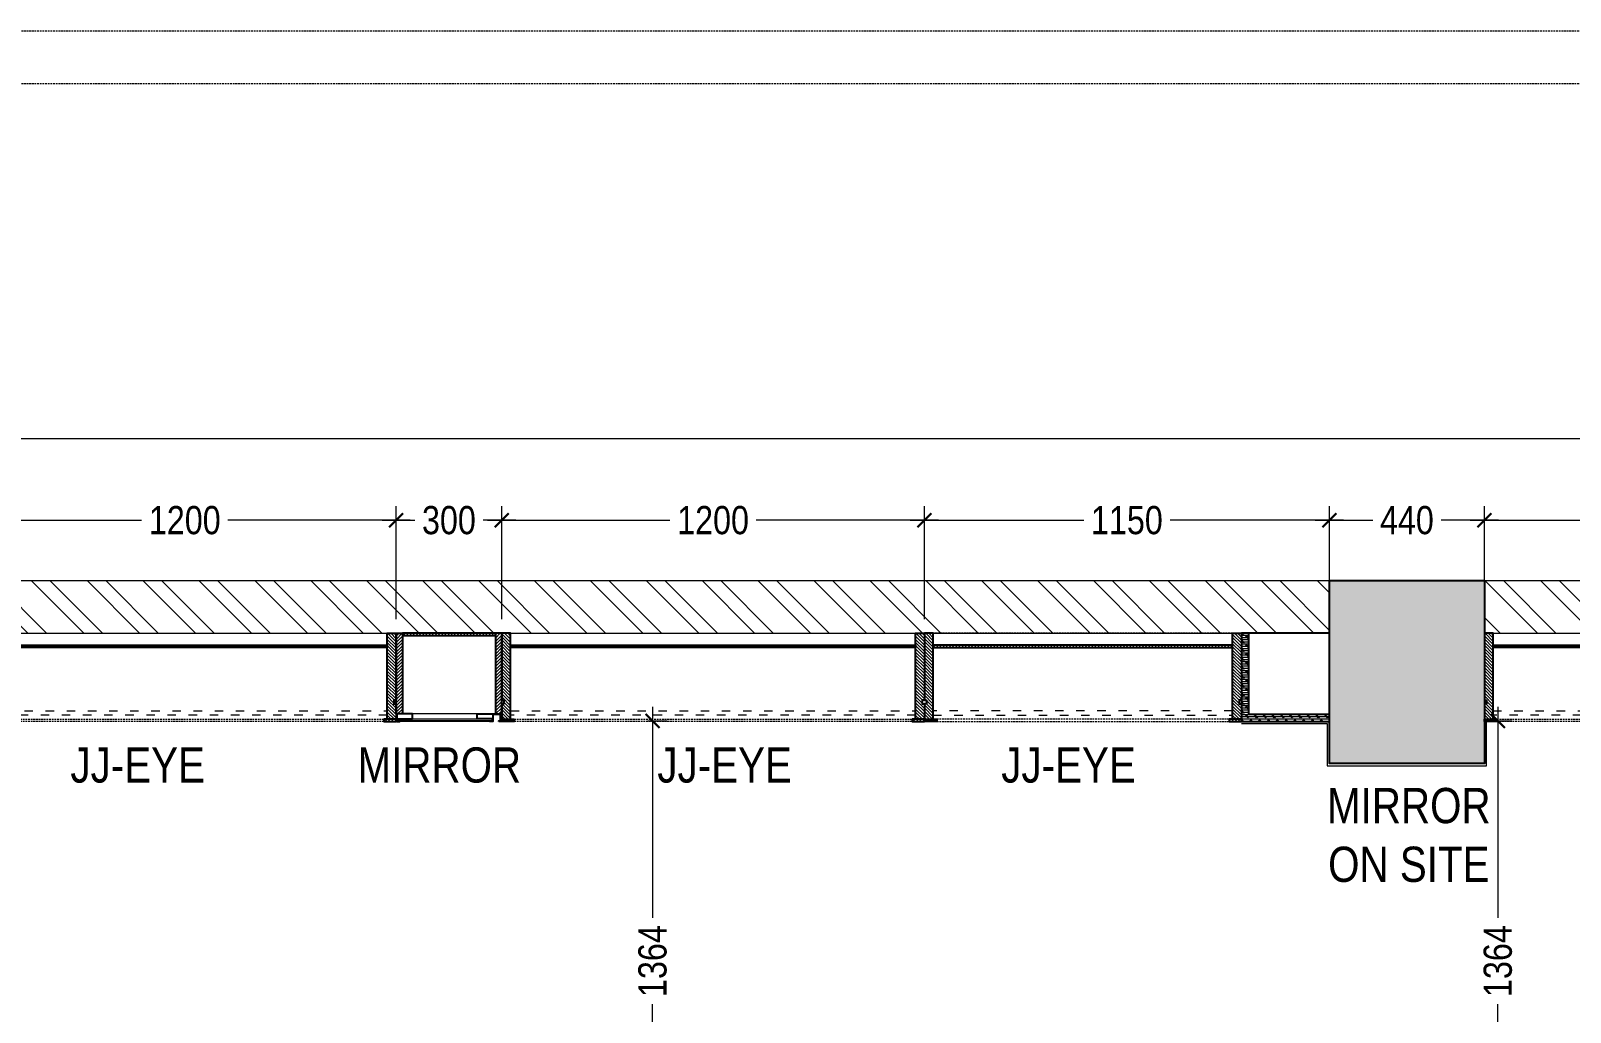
# Model space of a CAD drawing. Extents: x 6455 to 25617, y -919848 to -899772.
# Drawn here: x 10142 to 14513, y -902558 to -899772 of the extents above; entities that cross this region are included whole.
import ezdxf
from ezdxf.lldxf.tags import DXFTag

# ---------------------------------------------------------------- set-up
doc = ezdxf.new("R2010")
doc.units = 0
doc.header["$LTSCALE"] = 40
doc.header["$MEASUREMENT"] = 0
doc.header["$PDMODE"] = 3
for name, pattern in [('a_p6_plan_L18$0$HIDDEN', [0.375, 0.25, -0.125]), ('ACAD_ISO03W100', [30, 12, -18]), ('HIDDEN2', [0.1875, 0.125, -0.0625])]:
    doc.linetypes.add(name, pattern=pattern)
for name, color, linetype, lineweight in [('A-WALL-MASY', 1, 'Continuous', 9), ('Column', 243, 'Continuous', 9), ('Column hatch', 8, 'Continuous', 9), ('dimensions', 149, 'Continuous', 5), ('Floor-Unit', 1, 'Continuous', 13), ('IM-ANNO-HATCH', 8, 'Continuous', 5), ('LENS_PARTITION', 21, 'Continuous', 25), ('LENS_TEXT', 31, 'HIDDEN2', 5), ('LN-ELEVATION-1', 81, 'Continuous', 25), ('LN-ELEVATION-2', 103, 'Continuous', 20), ('LN-ELEVATION-3', 125, 'a_p6_plan_L18$0$HIDDEN', 18), ('LN-ELEVATION-4', 145, 'Continuous', 13), ('LN-HATCH', 251, 'Continuous', 0), ('Mirror', 4, 'Continuous', 15), ('wall hatch', 22, 'Continuous', 9)]:
    doc.layers.add(name, color=color, linetype=linetype, lineweight=lineweight)
doc.styles.get("Standard").update_dxf_attribs({"font": 'ARIALN.TTF'})
tags = doc.linetypes.add('DASHED2', pattern=[0.375, 0.25, -0.125]).pattern_tags.tags
tags[6:7] = [DXFTag(74, 4), DXFTag(75, 0), DXFTag(340, '0'), DXFTag(46, 1.0), DXFTag(50, 0.0), DXFTag(44, 0.0), DXFTag(45, 0.0)]
tags[4:5] = [DXFTag(74, 4), DXFTag(75, 0), DXFTag(340, '0'), DXFTag(46, 1.0), DXFTag(50, 0.0), DXFTag(44, 0.0), DXFTag(45, 0.0)]
doc.dimstyles.new('Working', dxfattribs={"dimscale": 0.8, "dimtxt": 100, "dimasz": 50, "dimexe": 50, "dimexo": 50, "dimgap": 25, "dimtad": 0, "dimdec": 0, "dimzin": 0, "dimdsep": 46, "dimtxsty": 'Standard', "dimblk": 'ARCHTICK', "dimcen": 0, "dimdle": 50, "dimclrd": 250, "dimclre": 8, "dimclrt": 7, "dimadec": 0, "dimazin": 0, "dimtfac": 1, "dimtdec": 0, "dimtofl": 0, "dimtmove": 1, "dimatfit": 3, "dimfxl": 3, "dimtolj": 1, "dimlwd": 5, "dimlwe": 0, "dimarcsym": 0})
pattern_1 = [(45, (4208834.247, 1706614.74), (-4.4901280605, 4.4901280605), [])]
pattern_2 = [(45, (4209134.247, 1706614.74), (-4.4901280605, 4.4901280605), [])]

# ---------------------------------------------------------------- blocks, each defined once
blk = doc.blocks.new('GFHFD')
at = {"layer": 'LN-HATCH', "ltscale": 0.5}
h = blk.add_hatch(dxfattribs=at)
h.set_pattern_fill('ANSI31', color=256, scale=2)
h.set_pattern_definition([(45, (4097187.331, 1708800.267), (-4.4901280605, 4.4901280605), [])])
h.paths.add_polyline_path([(792.1, 220), (792.1, 30), (786.1, 30), (786.1, 20), (792.1, 20), (792.1, -24), (767.1, -24), (767.1, 220)])
h.paths.add_polyline_path([(-382.9, 180), (767.1, 180), (767.1, 186), (-382.9, 186)])
h.paths.add_polyline_path([(757.1, -24), (757.1, -30), (792.1, -30), (792.1, -24)])
h.paths.add_polyline_path([(-407.9, 220), (-407.9, 30), (-401.9, 30), (-401.9, 20), (-407.9, 20), (-407.9, -24), (-382.9, -24), (-382.9, 220)])
h.paths.add_polyline_path([(-372.9, -24), (-372.9, -30), (-407.9, -30), (-407.9, -24)])
at = {"layer": 'LN-ELEVATION-1', "ltscale": 0.5}
for points in [[(-407.9, 220), (-407.9, 30), (-401.9, 30), (-401.9, 20), (-407.9, 20), (-407.9, -24), (-382.9, -24), (-382.9, 220)], [(792.1, 220), (792.1, 30), (786.1, 30), (786.1, 20), (792.1, 20), (792.1, -24), (767.1, -24), (767.1, 220)], [(-382.9, 180), (767.1, 180), (767.1, 186), (-382.9, 186)], [(-372.9, -24), (-372.9, -30), (-407.9, -30), (-407.9, -24)], [(757.1, -24), (757.1, -30), (792.1, -30), (792.1, -24)]]:
    blk.add_lwpolyline(points, close=True, dxfattribs=at)
at = {"layer": 'LN-ELEVATION-3', "ltscale": 0.5}
for p, q in [((767.1, 220), (-382.9, 220)), ((757.1, -24), (-372.9, -24)), ((-372.9, -30), (757.1, -30))]:
    blk.add_line(p, q, dxfattribs=at)
at = {"layer": 'LN-ELEVATION-4', "linetype": 'ACAD_ISO03W100', "ltscale": 0.05}
blk.add_lwpolyline([(767.1, 0), (-382.9, 0), (-382.9, -12), (767.1, -12)], close=True, dxfattribs=at)
blk = doc.blocks.new('A$C1f20e75f')
at = {"linetype": 'HIDDEN2', "lineweight": 0, "transparency": 33554602}
h = blk.add_hatch(color=251, dxfattribs=at)
h.dxf.hatch_style = 1
h.paths.add_polyline_path([(7061.1, 4174.7), (7061.1, 4574.7), (6561.1, 4574.7), (6561.1, 4174.7)])
h.paths.add_polyline_path([(3137.1, 4044.7), (3137.1, 4574.7), (2637.1, 4574.7), (2637.1, 4044.7)])
h.paths.add_polyline_path([(7061.1, -1930.4), (7061.1, -1530.4), (6561.1, -1530.4), (6561.1, -1930.4)])
h.paths.add_polyline_path([(3302.1, -1930.4), (3302.1, -1530.4), (2731.9, -1530.4), (2731.9, -1930.4)])
h.paths.add_polyline_path([(-3104.1, -1930.4), (-3104.1, -1400.4), (-3544.1, -1400.4), (-3544.1, -1930.4)])
h.paths.add_polyline_path([(-3124.1, 4054.7), (-3124.1, 4574.7), (-3564.1, 4574.7), (-3564.1, 4054.7)])
h.paths.add_polyline_path([(-8914.1, 4054.7), (-8914.1, 4574.7), (-9344.1, 4574.7), (-9344.1, 4054.7)])
h.paths.add_polyline_path([(-8914.1, -1930.4), (-8914.1, -1400.4), (-9344.1, -1400.4), (-9344.1, -1930.4)])
at = {"layer": 'Column hatch'}
h = blk.add_hatch(color=256, dxfattribs=at)
h.dxf.hatch_style = 1
h.paths.add_polyline_path([(7061.1, 4174.7), (7061.1, 4574.7), (6561.1, 4574.7), (6561.1, 4174.7)])
h.paths.add_polyline_path([(7061.1, -1930.4), (7061.1, -1530.4), (6561.1, -1530.4), (6561.1, -1930.4)])
h.paths.add_polyline_path([(3302.1, -1930.4), (3302.1, -1530.4), (2731.9, -1530.4), (2731.9, -1930.4)])
h.paths.add_polyline_path([(3137.1, 4044.7), (3137.1, 4574.7), (2637.1, 4574.7), (2637.1, 4044.7)])
h.paths.add_polyline_path([(-3124.1, 4054.7), (-3124.1, 4574.7), (-3564.1, 4574.7), (-3564.1, 4054.7)])
h.paths.add_polyline_path([(-3104.1, -1930.4), (-3104.1, -1400.4), (-3544.1, -1400.4), (-3544.1, -1930.4)])
h.paths.add_polyline_path([(-8914.1, -1930.4), (-8914.1, -1400.4), (-9344.1, -1400.4), (-9344.1, -1930.4)])
h.paths.add_polyline_path([(-8914.1, 4174.7), (-8914.1, 4574.7), (-9344.1, 4574.7), (-9344.1, 4174.7)])
at = {"layer": 'IM-ANNO-HATCH'}
h = blk.add_hatch(dxfattribs=at)
h.set_pattern_fill('CORK', color=256, scale=50)
h.set_pattern_definition([(0, (-17393.2135, 980293.556), (0, 6.25), []), (135, (-17390.088, 980290.431), (-12.49999998, -12.49999998), [8.8388348, -8.8388348]), (135, (-17388.526, 980290.431), (-12.49999998, -12.49999998), [8.8388348, -8.8388348]), (135, (-17386.963, 980290.431), (-12.49999998, -12.49999998), [8.8388348, -8.8388348])])
h.paths.add_polyline_path([(-3564.1, 4194.7), (-3794.1, 4194.7), (-3794.1, 4424.7), (-3814.1, 4424.7), (-3814.1, 4234.7), (-3814.1, 4174.7), (-3564.1, 4174.7)])
at = {"layer": 'wall hatch'}
h = blk.add_hatch(dxfattribs=at)
h.set_pattern_fill('ANSI32', color=256, scale=300, angle=269.87)
h.set_pattern_definition([(314.87, (-18500075.76, 1626450.15), (79.7298001, 79.36881616), []), (314.87, (-18500075.88, 1626397.12), (79.7298001, 79.36881616), [])])
h.paths.add_polyline_path([(-3564.1, 4424.7), (-3564.1, 4574.7), (-8914.1, 4574.7), (-8914.1, 4424.7)])
h.paths.add_polyline_path([(2637.1, 4424.7), (2637.1, 4574.7), (-3124.1, 4574.7), (-3124.1, 4424.7)])
h.paths.add_polyline_path([(6561.1, 4424.7), (6561.1, 4574.7), (3137.1, 4574.7), (3137.1, 4424.7)])
h.paths.add_polyline_path([(7061.1, 267.7), (7061.1, 4174.7), (6911.1, 4174.7), (6911.1, 267.7)])
h.paths.add_polyline_path([(5550.1, -1930.4), (5550.1, -1705.4), (3302.1, -1705.4), (3302.1, -1930.4)])
h.paths.add_polyline_path([(2731.9, -1930.4), (2731.9, -1780.4), (-3104.1, -1780.4), (-3104.1, -1930.4)])
h.paths.add_polyline_path([(-3544.1, -1930.4), (-3544.1, -1780.4), (-8914.1, -1780.4), (-8914.1, -1930.4)])
at = {"color": 251, "linetype": 'HIDDEN2', "lineweight": 0, "transparency": 33554602}
for p, q in [((-10938.1, 6135.3), (7061.1, 6135.3)), ((-10938.1, 5985.3), (6911.1, 5985.3))]:
    blk.add_line(p, q, dxfattribs=at)
at = {"color": 251, "linetype": 'HIDDEN2', "lineweight": 0, "ltscale": 85, "transparency": 33554602}
blk.add_lwpolyline([(-3124.1, 4574.7), (-3124.1, 4054.7), (-3564.1, 4054.7), (-3564.1, 4574.7)], close=True, dxfattribs=at)
at = {"layer": 'A-WALL-MASY'}
for p, q in [((-9344.1, 4574.7), (7061.1, 4574.7)), ((-8914.1, 4424.7), (-3564.1, 4424.7)), ((-3124.1, 4424.7), (2637.1, 4424.7))]:
    blk.add_line(p, q, dxfattribs=at)
at = {"layer": 'Column', "lineweight": -3, "ltscale": 85}
blk.add_lwpolyline([(-3124.1, 4574.7), (-3124.1, 4054.7), (-3564.1, 4054.7), (-3564.1, 4574.7)], close=True, dxfattribs=at)
at = {"layer": 'LENS_PARTITION'}
for points in [[(-3814.1, 4174.7), (-3564.1, 4174.7), (-3564.1, 4424.7), (-3814.1, 4424.7)], [(-3794.1, 4194.7), (-3564.1, 4194.7), (-3564.1, 4424.7), (-3794.1, 4424.7)]]:
    blk.add_lwpolyline(points, close=True, dxfattribs=at)
at = {"layer": 'Mirror', "lineweight": 0}
for points in [[(-3814.1, 4174.7), (-3564.1, 4174.7), (-3564.1, 4054.7), (-3124.1, 4054.7), (-3124.1, 4174.7)], [(-3814.1, 4168.7), (-3570.1, 4168.7), (-3570.1, 4048.7), (-3118.1, 4048.7), (-3118.1, 4174.7)]]:
    blk.add_lwpolyline(points, dxfattribs=at)
blk = doc.blocks.new('GFCHGFD')
at = {"layer": 'LN-HATCH', "ltscale": 0.5}
h = blk.add_hatch(dxfattribs=at)
h.set_pattern_fill('ANSI31', color=256, scale=2)
h.set_pattern_definition([(45, (4060076.63, 1708724.648), (-4.4901280605, 4.4901280605), [])])
h.paths.add_polyline_path([(-144.2, 105.2), (-126.2, 105.2), (-126.2, -123.8), (-144.2, -123.8)])
h.paths.add_polyline_path([(-126.2, 99.2), (137.8, 99.2), (137.8, 105.2), (-126.2, 105.2)])
h.paths.add_polyline_path([(155.8, 105.2), (137.8, 105.2), (137.8, -123.8), (155.8, -123.8)])
at = {"layer": 'LN-ELEVATION-1'}
for points in [[(-144.2, 105.2), (-126.2, 105.2), (-126.2, -123.8), (-144.2, -123.8)], [(-126.2, 99.2), (137.8, 99.2), (137.8, 105.2), (-126.2, 105.2)], [(155.8, 105.2), (137.8, 105.2), (137.8, -123.8), (155.8, -123.8)], [(-97.2, -137.8), (-97.2, -123.8), (-142.2, -123.8), (-142.2, -144.8), (-133.2, -144.8), (-133.2, -143.3), (-140.7, -143.3), (-140.7, -137.8)], [(85.8, -137.8), (85.8, -123.8), (130.8, -123.8), (130.8, -144.8), (121.8, -144.8), (121.8, -143.3), (129.3, -143.3), (129.3, -137.8)], [(147.8, -144.8), (147.8, -143.3), (152.3, -143.3), (152.3, -125.3), (130.8, -125.3), (130.8, -123.8), (153.8, -123.8), (153.8, -144.8)]]:
    blk.add_lwpolyline(points, close=True, dxfattribs=at)
at = {"layer": 'LN-ELEVATION-2'}
blk.add_lwpolyline([(-97.2, -137.8), (85.8, -137.8), (85.8, -123.8), (-97.2, -123.8)], close=True, dxfattribs=at)
at = {"layer": 'LN-ELEVATION-4', "ltscale": 0.5}
blk.add_line((121.8, -144.8), (-133.2, -144.8), dxfattribs=at)
at = {"layer": 'Mirror', "lineweight": 0}
blk.add_lwpolyline([(-140.7, -137.8), (129.3, -137.8), (129.3, -143.3), (-140.7, -143.3)], close=True, dxfattribs=at)
blk = doc.blocks.new('dfbdfhq')
at = {"layer": 'LN-HATCH', "ltscale": 0.5}
h = blk.add_hatch(dxfattribs=at)
h.set_pattern_fill('ANSI31', color=256, scale=50)
h.paths.add_polyline_path([(-911.8, 0), (-911.8, -190), (-905.8, -190), (-905.8, -200), (-911.8, -200), (-911.8, -244), (-886.8, -244), (-886.8, 0)])
h = blk.add_hatch(dxfattribs=at)
h.set_pattern_fill('ANSI31', color=256, scale=2)
h.set_pattern_definition(pattern_1)
h.paths.add_polyline_path([(-11.8, 0), (-11.8, -190), (-17.8, -190), (-17.8, -200), (-11.8, -200), (-11.8, -244), (-36.8, -244), (-36.8, 0)])
h = blk.add_hatch(dxfattribs=at)
h.set_pattern_fill('ANSI31', color=256, scale=2)
h.set_pattern_definition(pattern_2)
h.paths.add_polyline_path([(-36.8, -40), (-886.8, -40), (-886.8, -34), (-36.8, -34)])
h = blk.add_hatch(dxfattribs=at)
h.set_pattern_fill('ANSI31', color=256, scale=2)
h.set_pattern_definition(pattern_2)
h.paths.add_polyline_path([(-876.8, -244), (-876.8, -250), (-911.8, -250), (-911.8, -244)])
h = blk.add_hatch(dxfattribs=at)
h.set_pattern_fill('ANSI31', color=256, scale=2)
h.set_pattern_definition(pattern_1)
h.paths.add_polyline_path([(-46.8, -244), (-46.8, -250), (-11.8, -250), (-11.8, -244)])
at = {"layer": 'LN-ELEVATION-1', "ltscale": 0.5}
for points in [[(-911.8, 0), (-911.8, -190), (-905.8, -190), (-905.8, -200), (-911.8, -200), (-911.8, -244), (-886.8, -244), (-886.8, 0)], [(-11.8, 0), (-11.8, -190), (-17.8, -190), (-17.8, -200), (-11.8, -200), (-11.8, -244), (-36.8, -244), (-36.8, 0)], [(-36.8, -40), (-886.8, -40), (-886.8, -34), (-36.8, -34)], [(-876.8, -244), (-876.8, -250), (-911.8, -250), (-911.8, -244)], [(-46.8, -244), (-46.8, -250), (-11.8, -250), (-11.8, -244)]]:
    blk.add_lwpolyline(points, close=True, dxfattribs=at)
at = {"layer": 'LN-ELEVATION-3', "ltscale": 0.5}
for p, q in [((-886.8, 0), (-36.8, 0)), ((-876.8, -244), (-46.8, -244)), ((-46.8, -250), (-876.8, -250))]:
    blk.add_line(p, q, dxfattribs=at)
at = {"layer": 'LN-ELEVATION-4', "linetype": 'ACAD_ISO03W100', "ltscale": 0.05}
blk.add_lwpolyline([(-886.8, -220), (-36.8, -220), (-36.8, -232), (-886.8, -232)], close=True, dxfattribs=at)
blk = doc.blocks.new('_ArchTick')
at = {"const_width": 0.15}
blk.add_lwpolyline([(-0.5, -0.5), (0.5, 0.5)], dxfattribs=at)
blk = doc.blocks.new('*D45')
at = {"layer": 'Defpoints', "color": 0, "ltscale": 50, "transparency": 16777216}
for p in [(11179.1, -901161.6), (9979.1, -901482.5), (11179.1, -901482.5)]:
    blk.add_point(p, dxfattribs=at)
at = {"layer": 'dimensions', "color": 8, "linetype": 'DASHED2', "lineweight": 0, "ltscale": 50, "transparency": 16777216}
for p, q in [((9979.1, -901442.5), (9979.1, -901121.6)), ((11179.1, -901442.5), (11179.1, -901121.6))]:
    blk.add_line(p, q, dxfattribs=at)
at = {"layer": 'dimensions', "color": 250, "linetype": 'DASHED2', "lineweight": 5, "ltscale": 50, "transparency": 16777216}
for p, q in [((9939.1, -901161.6), (10464.4, -901161.6)), ((11219.1, -901161.6), (10693.9, -901161.6))]:
    blk.add_line(p, q, dxfattribs=at)
at = {"layer": 'dimensions', "color": 250, "lineweight": 5, "ltscale": 50, "transparency": 16777216, "xscale": 40, "yscale": 40, "zscale": 40, "rotation": 180}
blk.add_blockref('_ArchTick', (9979.1, -901161.6), dxfattribs=at)
at = {"layer": 'dimensions', "color": 250, "lineweight": 5, "ltscale": 50, "transparency": 16777216, "xscale": 40, "yscale": 40, "zscale": 40}
blk.add_blockref('_ArchTick', (11179.1, -901161.6), dxfattribs=at)
at = {"layer": 'dimensions', "color": 7, "ltscale": 50, "transparency": 16777216, "insert": (10579.1, -901161.6), "char_height": 80, "attachment_point": 5, "bg_fill": 3, "box_fill_scale": 1.25, "bg_fill_color": 9, "bg_fill_true_color": 13158600, "bg_fill_transparency": 0}
blk.add_mtext('\\A1;1200', dxfattribs=at)
blk = doc.blocks.new('*D46')
at = {"layer": 'Defpoints', "color": 0, "ltscale": 50, "transparency": 16777216}
for p in [(11479.1, -901161.6), (11179.1, -901482.5), (11479.1, -901482.5)]:
    blk.add_point(p, dxfattribs=at)
at = {"layer": 'dimensions', "color": 8, "linetype": 'DASHED2', "lineweight": 0, "ltscale": 50, "transparency": 16777216}
for p, q in [((11179.1, -901442.5), (11179.1, -901121.6)), ((11479.1, -901442.5), (11479.1, -901121.6))]:
    blk.add_line(p, q, dxfattribs=at)
at = {"layer": 'dimensions', "color": 250, "linetype": 'DASHED2', "lineweight": 5, "ltscale": 50, "transparency": 16777216}
for p, q in [((11139.1, -901161.6), (11236.8, -901161.6)), ((11519.1, -901161.6), (11421.5, -901161.6))]:
    blk.add_line(p, q, dxfattribs=at)
at = {"layer": 'dimensions', "color": 250, "lineweight": 5, "ltscale": 50, "transparency": 16777216, "xscale": 40, "yscale": 40, "zscale": 40, "rotation": 180}
blk.add_blockref('_ArchTick', (11179.1, -901161.6), dxfattribs=at)
at = {"layer": 'dimensions', "color": 250, "lineweight": 5, "ltscale": 50, "transparency": 16777216, "xscale": 40, "yscale": 40, "zscale": 40}
blk.add_blockref('_ArchTick', (11479.1, -901161.6), dxfattribs=at)
at = {"layer": 'dimensions', "color": 7, "ltscale": 50, "transparency": 16777216, "insert": (11329.1, -901161.6), "char_height": 80, "attachment_point": 5, "bg_fill": 3, "box_fill_scale": 1.25, "bg_fill_color": 9, "bg_fill_true_color": 13158600, "bg_fill_transparency": 0}
blk.add_mtext('\\A1;300', dxfattribs=at)
blk = doc.blocks.new('*D47')
at = {"layer": 'Defpoints', "color": 0, "ltscale": 50, "transparency": 16777216}
for p in [(12679.1, -901161.6), (11479.1, -901482.5), (12679.1, -901482.5)]:
    blk.add_point(p, dxfattribs=at)
at = {"layer": 'dimensions', "color": 8, "linetype": 'DASHED2', "lineweight": 0, "ltscale": 50, "transparency": 16777216}
for p, q in [((11479.1, -901442.5), (11479.1, -901121.6)), ((12679.1, -901442.5), (12679.1, -901121.6))]:
    blk.add_line(p, q, dxfattribs=at)
at = {"layer": 'dimensions', "color": 250, "linetype": 'DASHED2', "lineweight": 5, "ltscale": 50, "transparency": 16777216}
for p, q in [((11439.1, -901161.6), (11964.4, -901161.6)), ((12719.1, -901161.6), (12193.9, -901161.6))]:
    blk.add_line(p, q, dxfattribs=at)
at = {"layer": 'dimensions', "color": 250, "lineweight": 5, "ltscale": 50, "transparency": 16777216, "xscale": 40, "yscale": 40, "zscale": 40, "rotation": 180}
blk.add_blockref('_ArchTick', (11479.1, -901161.6), dxfattribs=at)
at = {"layer": 'dimensions', "color": 250, "lineweight": 5, "ltscale": 50, "transparency": 16777216, "xscale": 40, "yscale": 40, "zscale": 40}
blk.add_blockref('_ArchTick', (12679.1, -901161.6), dxfattribs=at)
at = {"layer": 'dimensions', "color": 7, "ltscale": 50, "transparency": 16777216, "insert": (12079.1, -901161.6), "char_height": 80, "attachment_point": 5, "bg_fill": 3, "box_fill_scale": 1.25, "bg_fill_color": 9, "bg_fill_true_color": 13158600, "bg_fill_transparency": 0}
blk.add_mtext('\\A1;1200', dxfattribs=at)
blk = doc.blocks.new('*D48')
at = {"layer": 'Defpoints', "color": 0, "ltscale": 50, "transparency": 16777216}
for p in [(13829.1, -901161.6), (12679.1, -901482.5), (13829.1, -901482.5)]:
    blk.add_point(p, dxfattribs=at)
at = {"layer": 'dimensions', "color": 8, "linetype": 'DASHED2', "lineweight": 0, "ltscale": 50, "transparency": 16777216}
for p, q in [((12679.1, -901442.5), (12679.1, -901121.6)), ((13829.1, -901442.5), (13829.1, -901121.6))]:
    blk.add_line(p, q, dxfattribs=at)
at = {"layer": 'dimensions', "color": 250, "linetype": 'DASHED2', "lineweight": 5, "ltscale": 50, "transparency": 16777216}
for p, q in [((12639.1, -901161.6), (13139.4, -901161.6)), ((13869.1, -901161.6), (13368.9, -901161.6))]:
    blk.add_line(p, q, dxfattribs=at)
at = {"layer": 'dimensions', "color": 250, "lineweight": 5, "ltscale": 50, "transparency": 16777216, "xscale": 40, "yscale": 40, "zscale": 40, "rotation": 180}
blk.add_blockref('_ArchTick', (12679.1, -901161.6), dxfattribs=at)
at = {"layer": 'dimensions', "color": 250, "lineweight": 5, "ltscale": 50, "transparency": 16777216, "xscale": 40, "yscale": 40, "zscale": 40}
blk.add_blockref('_ArchTick', (13829.1, -901161.6), dxfattribs=at)
at = {"layer": 'dimensions', "color": 7, "ltscale": 50, "transparency": 16777216, "insert": (13254.1, -901161.6), "char_height": 80, "attachment_point": 5, "bg_fill": 3, "box_fill_scale": 1.25, "bg_fill_color": 9, "bg_fill_true_color": 13158600, "bg_fill_transparency": 0}
blk.add_mtext('\\A1;1150', dxfattribs=at)
blk = doc.blocks.new('*D49')
at = {"layer": 'Defpoints', "color": 0, "ltscale": 50, "transparency": 16777216}
for p in [(14269.1, -901161.6), (13829.1, -901482.5), (14269.1, -901482.5)]:
    blk.add_point(p, dxfattribs=at)
at = {"layer": 'dimensions', "color": 8, "linetype": 'DASHED2', "lineweight": 0, "ltscale": 50, "transparency": 16777216}
for p, q in [((13829.1, -901442.5), (13829.1, -901121.6)), ((14269.1, -901442.5), (14269.1, -901121.6))]:
    blk.add_line(p, q, dxfattribs=at)
at = {"layer": 'dimensions', "color": 250, "linetype": 'DASHED2', "lineweight": 5, "ltscale": 50, "transparency": 16777216}
for p, q in [((13789.1, -901161.6), (13955.5, -901161.6)), ((14309.1, -901161.6), (14142.8, -901161.6))]:
    blk.add_line(p, q, dxfattribs=at)
at = {"layer": 'dimensions', "color": 250, "lineweight": 5, "ltscale": 50, "transparency": 16777216, "xscale": 40, "yscale": 40, "zscale": 40, "rotation": 180}
blk.add_blockref('_ArchTick', (13829.1, -901161.6), dxfattribs=at)
at = {"layer": 'dimensions', "color": 250, "lineweight": 5, "ltscale": 50, "transparency": 16777216, "xscale": 40, "yscale": 40, "zscale": 40}
blk.add_blockref('_ArchTick', (14269.1, -901161.6), dxfattribs=at)
at = {"layer": 'dimensions', "color": 7, "ltscale": 50, "transparency": 16777216, "insert": (14049.1, -901161.6), "char_height": 80, "attachment_point": 5, "bg_fill": 3, "box_fill_scale": 1.25, "bg_fill_color": 9, "bg_fill_true_color": 13158600, "bg_fill_transparency": 0}
blk.add_mtext('\\A1;440', dxfattribs=at)
blk = doc.blocks.new('*D50')
at = {"layer": 'Defpoints', "color": 0, "ltscale": 50, "transparency": 16777216}
for p in [(15469.1, -901161.6), (14269.1, -901482.5), (15469.1, -901484)]:
    blk.add_point(p, dxfattribs=at)
at = {"layer": 'dimensions', "color": 8, "linetype": 'DASHED2', "lineweight": 0, "ltscale": 50, "transparency": 16777216}
for p, q in [((14269.1, -901442.5), (14269.1, -901121.6)), ((15469.1, -901444), (15469.1, -901121.6))]:
    blk.add_line(p, q, dxfattribs=at)
at = {"layer": 'dimensions', "color": 250, "linetype": 'DASHED2', "lineweight": 5, "ltscale": 50, "transparency": 16777216}
for p, q in [((14229.1, -901161.6), (14754.4, -901161.6)), ((15509.1, -901161.6), (14983.9, -901161.6))]:
    blk.add_line(p, q, dxfattribs=at)
at = {"layer": 'dimensions', "color": 250, "lineweight": 5, "ltscale": 50, "transparency": 16777216, "xscale": 40, "yscale": 40, "zscale": 40, "rotation": 180}
blk.add_blockref('_ArchTick', (14269.1, -901161.6), dxfattribs=at)
at = {"layer": 'dimensions', "color": 250, "lineweight": 5, "ltscale": 50, "transparency": 16777216, "xscale": 40, "yscale": 40, "zscale": 40}
blk.add_blockref('_ArchTick', (15469.1, -901161.6), dxfattribs=at)
at = {"layer": 'dimensions', "color": 7, "ltscale": 50, "transparency": 16777216, "insert": (14869.1, -901161.6), "char_height": 80, "attachment_point": 5, "bg_fill": 3, "box_fill_scale": 1.25, "bg_fill_color": 9, "bg_fill_true_color": 13158600, "bg_fill_transparency": 0}
blk.add_mtext('\\A1;1200', dxfattribs=at)
blk = doc.blocks.new('*D63')
at = {"layer": 'Defpoints', "color": 0, "ltscale": 50, "transparency": 16777216}
for p in [(24477.3, -900929.4), (8049.1, -901332.5), (24477.3, -901764.5)]:
    blk.add_point(p, dxfattribs=at)
at = {"layer": 'dimensions', "color": 8, "linetype": 'DASHED2', "lineweight": 0, "ltscale": 50, "transparency": 16777216}
for p, q in [((8049.1, -901292.5), (8049.1, -900889.4)), ((24477.3, -901329.4), (24477.3, -900889.4))]:
    blk.add_line(p, q, dxfattribs=at)
at = {"layer": 'dimensions', "color": 250, "linetype": 'DASHED2', "lineweight": 5, "ltscale": 50, "transparency": 16777216}
for p, q in [((8009.1, -900929.4), (15943.1, -900929.4)), ((24517.3, -900929.4), (16583.3, -900929.4))]:
    blk.add_line(p, q, dxfattribs=at)
at = {"layer": 'dimensions', "color": 250, "lineweight": 5, "ltscale": 50, "transparency": 16777216, "xscale": 40, "yscale": 40, "zscale": 40, "rotation": 180}
blk.add_blockref('_ArchTick', (8049.1, -900929.4), dxfattribs=at)
at = {"layer": 'dimensions', "color": 250, "lineweight": 5, "ltscale": 50, "transparency": 16777216, "xscale": 40, "yscale": 40, "zscale": 40}
blk.add_blockref('_ArchTick', (24477.3, -900929.4), dxfattribs=at)
at = {"layer": 'dimensions', "color": 7, "ltscale": 50, "transparency": 16777216, "insert": (16263.2, -900929.4), "char_height": 80, "attachment_point": 5, "bg_fill": 3, "box_fill_scale": 1.25, "bg_fill_color": 9, "bg_fill_true_color": 13158600, "bg_fill_transparency": 0}
blk.add_mtext('\\A1;16428 [53\'-11"]', dxfattribs=at)
blk = doc.blocks.new('*D83')
at = {"layer": 'Defpoints', "color": 0, "ltscale": 50, "transparency": 16777216}
for p in [(14254.3, -901731), (14307.5, -901731), (13963.1, -903095.3)]:
    blk.add_point(p, dxfattribs=at)
at = {"layer": 'dimensions', "color": 250, "linetype": 'DASHED2', "lineweight": 5, "ltscale": 50, "transparency": 16777216}
for p, q in [((14307.5, -901691), (14307.5, -902298.4)), ((14307.5, -903135.3), (14307.5, -902527.9))]:
    blk.add_line(p, q, dxfattribs=at)
at = {"layer": 'dimensions', "color": 8, "linetype": 'DASHED2', "lineweight": 0, "ltscale": 50, "transparency": 16777216}
for p, q in [((14294.3, -901731), (14347.5, -901731)), ((14003.1, -903095.3), (14347.5, -903095.3))]:
    blk.add_line(p, q, dxfattribs=at)
at = {"layer": 'dimensions', "color": 250, "lineweight": 5, "ltscale": 50, "transparency": 16777216, "xscale": 40, "yscale": 40, "zscale": 40}
for p, rotation in [((14307.5, -901731), 90), ((14307.5, -903095.3), 270)]:
    blk.add_blockref('_ArchTick', p, dxfattribs=dict(at, rotation=rotation))
at = {"layer": 'dimensions', "color": 7, "ltscale": 50, "transparency": 16777216, "insert": (14307.5, -902413.1), "char_height": 80, "attachment_point": 5, "rotation": 90, "bg_fill": 3, "box_fill_scale": 1.25, "bg_fill_color": 9, "bg_fill_true_color": 13158600, "bg_fill_transparency": 0}
blk.add_mtext('\\A1;1364', dxfattribs=at)
blk = doc.blocks.new('*D93')
at = {"layer": 'Defpoints', "color": 0, "ltscale": 50, "transparency": 16777216}
for p in [(11854.3, -901731), (11907.5, -901731), (11563.1, -903095.3)]:
    blk.add_point(p, dxfattribs=at)
at = {"layer": 'dimensions', "color": 250, "linetype": 'DASHED2', "lineweight": 5, "ltscale": 50, "transparency": 16777216}
for p, q in [((11907.5, -901691), (11907.5, -902298.4)), ((11907.5, -903135.3), (11907.5, -902527.9))]:
    blk.add_line(p, q, dxfattribs=at)
at = {"layer": 'dimensions', "color": 8, "linetype": 'DASHED2', "lineweight": 0, "ltscale": 50, "transparency": 16777216}
for p, q in [((11894.3, -901731), (11947.5, -901731)), ((11603.1, -903095.3), (11947.5, -903095.3))]:
    blk.add_line(p, q, dxfattribs=at)
at = {"layer": 'dimensions', "color": 250, "lineweight": 5, "ltscale": 50, "transparency": 16777216, "xscale": 40, "yscale": 40, "zscale": 40}
for p, rotation in [((11907.5, -901731), 90), ((11907.5, -903095.3), 270)]:
    blk.add_blockref('_ArchTick', p, dxfattribs=dict(at, rotation=rotation))
at = {"layer": 'dimensions', "color": 7, "ltscale": 50, "transparency": 16777216, "insert": (11907.5, -902413.1), "char_height": 80, "attachment_point": 5, "rotation": 90, "bg_fill": 3, "box_fill_scale": 1.25, "bg_fill_color": 9, "bg_fill_true_color": 13158600, "bg_fill_transparency": 0}
blk.add_mtext('\\A1;1364', dxfattribs=at)

msp = doc.modelspace()

# ---------------------------------------------------------------- block references
at = {"layer": 'dimensions', "color": 3, "ltscale": 50, "true_color": 0x15f609}
msp.add_blockref('A$C1f20e75f', (17393.2, -905907.2), dxfattribs=at)
at = {"layer": 'Floor-Unit', "xscale": -1}
for name, p in [('GFHFD', (10771.2, -901702.5)), ('GFHFD', (12271.2, -901702.5)), ('dfbdfhq', (12667.3, -901482.5)), ('GFHFD', (15061.2, -901702.5))]:
    msp.add_blockref(name, p, dxfattribs=at)
at = {"layer": 'Floor-Unit'}
msp.add_blockref('GFCHGFD', (11323.3, -901587.7), dxfattribs=at)

# ---------------------------------------------------------------- texts
at = {"layer": 'LENS_TEXT', "linetype": 'Continuous', "ltscale": 3, "char_height": 100, "attachment_point": 5}
for s, width, insert in [('JJ-EYE', 395.256, (10445.5, -901857)), ('MIRROR ', 395.256, (11301.8, -901857)), ('JJ-EYE', 395.256, (12111.9, -901857)), ('JJ-EYE', 395.256, (13088.4, -901857)), ('MIRROR ON SITE', 534.118, (14054.5, -902055.6))]:
    msp.add_mtext_dynamic_manual_height_columns(s, width=width, gutter_width=1, heights=[0], dxfattribs=dict(at, insert=insert))

# ---------------------------------------------------------------- next in the draw order: dimensions: what is measured, and where the dimension line sits
at = {"layer": 'dimensions', "color": 3, "ltscale": 50, "true_color": 0x15f609}
dim = msp.add_linear_dim(base=(11179.1, -901161.6), p1=(9979.1, -901482.5), p2=(11179.1, -901482.5), dimstyle='Working', override={"dimfxl": 500, "dimfxlon": 1, "dimtfill": 1, "dimarcsym": 1}, dxfattribs=at)
dim.commit()
dim.dimension.update_dxf_attribs({"geometry": '*D45', "text_midpoint": (10579.1, -901161.6)})

# ---------------------------------------------------------------- next in the draw order: dimensions: what is measured, and where the dimension line sits
dim = msp.add_linear_dim(base=(11479.1, -901161.6), p1=(11179.1, -901482.5), p2=(11479.1, -901482.5), dimstyle='Working', override={"dimfxl": 500, "dimfxlon": 1, "dimtfill": 1, "dimarcsym": 1}, dxfattribs=at)
dim.commit()
dim.dimension.update_dxf_attribs({"geometry": '*D46', "text_midpoint": (11329.1, -901161.6)})

# ---------------------------------------------------------------- next in the draw order: dimensions: what is measured, and where the dimension line sits
dim = msp.add_linear_dim(base=(12679.1, -901161.6), p1=(11479.1, -901482.5), p2=(12679.1, -901482.5), dimstyle='Working', override={"dimfxl": 500, "dimfxlon": 1, "dimtfill": 1, "dimarcsym": 1}, dxfattribs=at)
dim.commit()
dim.dimension.update_dxf_attribs({"geometry": '*D47', "text_midpoint": (12079.1, -901161.6)})

# ---------------------------------------------------------------- next in the draw order: dimensions: what is measured, and where the dimension line sits
dim = msp.add_linear_dim(base=(13829.1, -901161.6), p1=(12679.1, -901482.5), p2=(13829.1, -901482.5), dimstyle='Working', override={"dimfxl": 500, "dimfxlon": 1, "dimtfill": 1, "dimarcsym": 1}, dxfattribs=at)
dim.commit()
dim.dimension.update_dxf_attribs({"geometry": '*D48', "text_midpoint": (13254.1, -901161.6)})

# ---------------------------------------------------------------- next in the draw order: dimensions: what is measured, and where the dimension line sits
dim = msp.add_linear_dim(base=(14269.1, -901161.6), p1=(13829.1, -901482.5), p2=(14269.1, -901482.5), dimstyle='Working', override={"dimfxl": 500, "dimfxlon": 1, "dimtfill": 1, "dimarcsym": 1}, dxfattribs=at)
dim.commit()
dim.dimension.update_dxf_attribs({"geometry": '*D49', "text_midpoint": (14049.1, -901161.6)})

# ---------------------------------------------------------------- next in the draw order: dimensions: what is measured, and where the dimension line sits
dim = msp.add_linear_dim(base=(15469.1, -901161.6), p1=(14269.1, -901482.5), p2=(15469.1, -901484), dimstyle='Working', override={"dimfxl": 500, "dimfxlon": 1, "dimtfill": 1, "dimarcsym": 1}, dxfattribs=at)
dim.commit()
dim.dimension.update_dxf_attribs({"geometry": '*D50', "text_midpoint": (14869.1, -901161.6)})

# ---------------------------------------------------------------- next in the draw order: dimensions: what is measured, and where the dimension line sits
at = {"layer": 'dimensions', "ltscale": 50}
dim = msp.add_linear_dim(base=(24477.3, -900929.4), p1=(8049.1, -901332.5), p2=(24477.3, -901764.5), dimstyle='Working', override={"dimfxl": 500, "dimfxlon": 1, "dimtfill": 1, "dimarcsym": 1}, dxfattribs=at)
dim.commit()
dim.dimension.update_dxf_attribs({"geometry": '*D63', "text_midpoint": (16263.2, -900929.4)})

# ---------------------------------------------------------------- next in the draw order: dimensions: what is measured, and where the dimension line sits
at = {"layer": 'dimensions', "color": 3, "ltscale": 50, "true_color": 0x15f609}
for base, p1, p2, picture, middle in [((11907.5, -901731), (11563.1, -903095.3), (11854.3, -901731), '*D93', (11907.5, -902413.1)), ((14307.5, -901731), (13963.1, -903095.3), (14254.3, -901731), '*D83', (14307.5, -902413.1))]:
    dim = msp.add_linear_dim(base=base, p1=p1, p2=p2, angle=90, dimstyle='Working', override={"dimfxl": 500, "dimfxlon": 1, "dimtfill": 1, "dimarcsym": 1}, dxfattribs=at)
    dim.commit()
    dim.dimension.update_dxf_attribs({"geometry": picture, "text_midpoint": middle})

doc.saveas('drawing.dxf')
